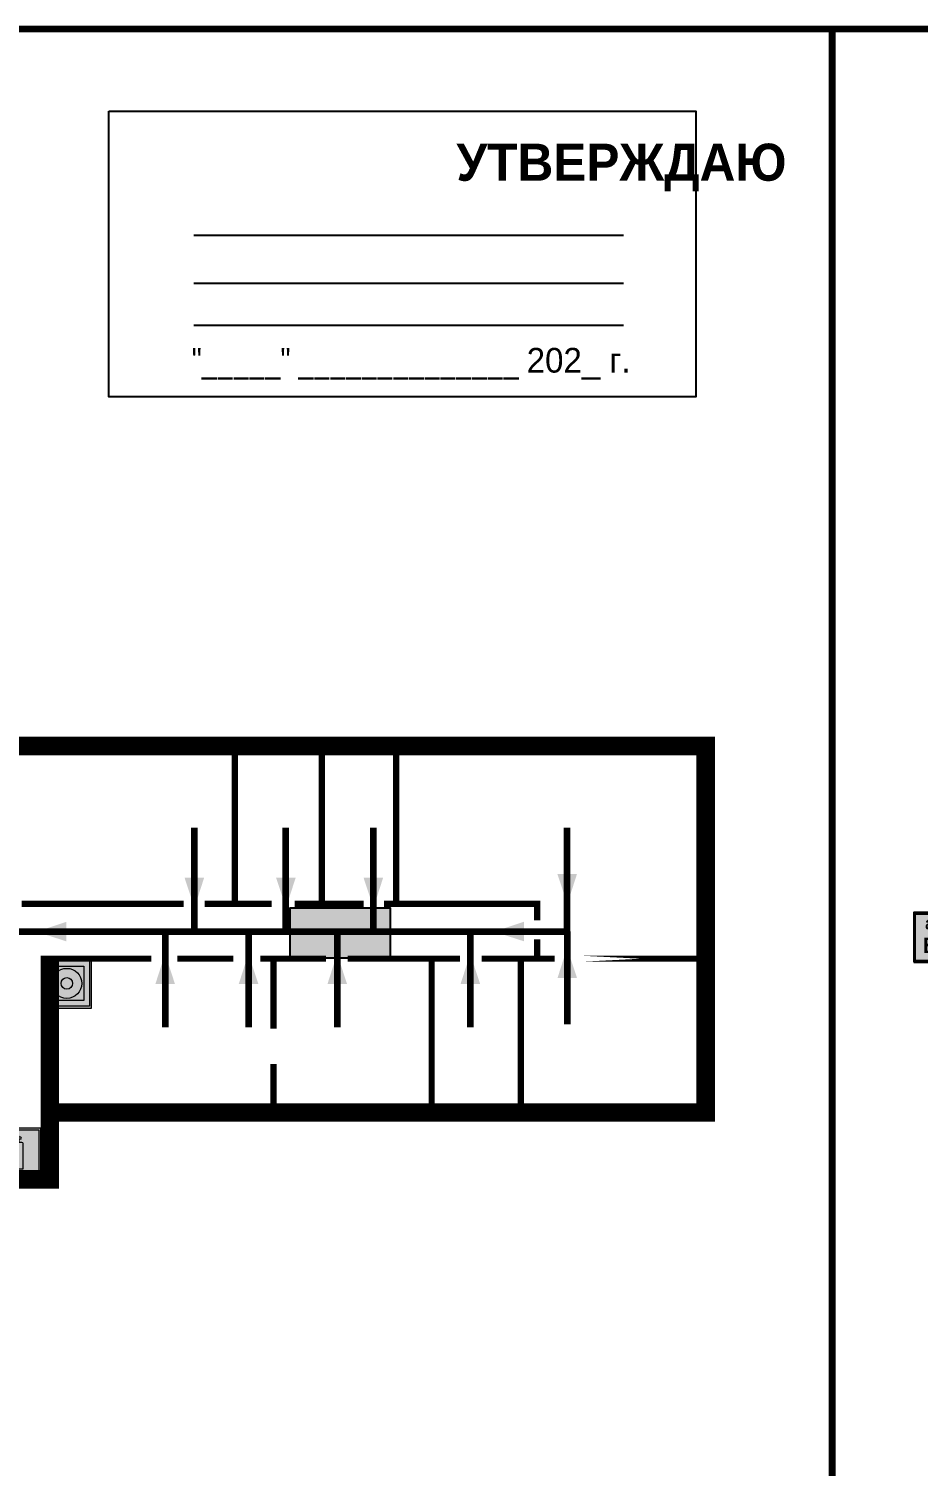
# Model space of a CAD drawing. Header units: millimetres. Extents: x 13810 to 67229, y 12374 to 21950.
# Drawn here: x 22385.7 to 22529.7, y 19640.5 to 19873.2 of the extents above; entities that cross this region are included whole.
import ezdxf

# ---------------------------------------------------------------- set-up
doc = ezdxf.new("R2010")
doc.units = ezdxf.units.MM
doc.layers.add('План_Штампы', color=7, linetype='Continuous')
doc.styles.add('обычный', font='arial.ttf')

# ---------------------------------------------------------------- blocks, each defined once
blk = doc.blocks.new('A$C54414219')
at = {"true_color": 0xffffff}
h = blk.add_hatch(color=7, dxfattribs=at)
h.paths.add_polyline_path([(2.39, -9.45), (2.39, -18.3), (11.23, -18.3), (11.23, -9.45)], flags=0)
h.paths.add_polyline_path([(10.71, -13.87, -1), (2.92, -13.87, -1)], flags=0)
h.paths.add_polyline_path([(8.3, -13.87, -1), (5.33, -13.87, -1)], flags=0)
h.paths.add_polyline_path([(0.41, -7.47), (0.41, -20.27), (13.21, -20.27), (13.21, -7.47)])
h.paths.add_polyline_path([(0.92, -19.77), (12.71, -19.77), (12.71, -7.98), (0.92, -7.98)], flags=16)
h.paths.add_polyline_path([(11.23, -9.45), (11.23, -18.3), (2.39, -18.3), (2.39, -9.45)], flags=0)
at = {"lineweight": 5}
h = blk.add_hatch(color=242, dxfattribs=at)
h.paths.add_polyline_path([(12.71, -7.98), (0.92, -7.98), (0.92, -19.77), (12.71, -19.77)])
h.paths.add_polyline_path([(11.23, -18.3), (2.39, -18.3), (2.39, -9.45), (11.23, -9.45)], flags=16)
h.paths.add_polyline_path([(10.71, -13.87, -1), (2.92, -13.87, -1)], flags=0)
h.paths.add_polyline_path([(8.3, -13.87, -1), (5.33, -13.87, -1)], flags=0)
at = {"true_color": 0xffffff}
h = blk.add_hatch(color=7, dxfattribs=at)
h.paths.add_polyline_path([(2.39, -9.45), (2.39, -18.3), (11.23, -18.3), (11.23, -9.45)])
h.paths.add_polyline_path([(10.71, -13.87, -1), (2.92, -13.87, -1)], flags=16)
h.paths.add_polyline_path([(8.3, -13.87, -1), (5.33, -13.87, -1)], flags=0)
at = {"lineweight": 5}
h = blk.add_hatch(color=242, dxfattribs=at)
h.paths.add_polyline_path([(2.92, -13.87, 1), (10.71, -13.87, 1)])
h.paths.add_polyline_path([(8.3, -13.87, -1), (5.33, -13.87, -1)], flags=16)
at = {"color": 242, "lineweight": 5}
for p, q in [((0.41, -20.27), (0.41, -7.47)), ((0.41, -7.47), (13.21, -7.47)), ((0.41, -7.47), (13.21, -7.47)), ((13.21, -20.27), (13.21, -7.47)), ((0.41, -20.27), (13.21, -20.27))]:
    blk.add_line(p, q, dxfattribs=at)
for points in [[(0.92, -7.98), (12.71, -7.98), (12.71, -19.77), (0.92, -19.77)], [(2.39, -9.45), (11.23, -9.45), (11.23, -18.3), (2.39, -18.3)]]:
    blk.add_lwpolyline(points, close=True, dxfattribs=at)
for radius in [3.89, 1.49]:
    blk.add_circle((6.81, -13.87), radius, dxfattribs=at)
blk = doc.blocks.new('A$C3AD82952')
at = {"true_color": 0xf5f5ff}
h = blk.add_hatch(color=7, dxfattribs=at)
h.dxf.hatch_style = 1
h.paths.add_polyline_path([(8.21, 8.73, 0.414214), (7.89, 9.05), (7.22, 9.05), (7.22, 9.92), (7.59, 9.92, 1), (7.57, 10.36), (7.22, 10.36), (7.22, 10.6), (6.43, 10.6), (6.43, 10.36), (6.01, 10.36), (4.74, 9.59), (4.74, 8.69), (4.98, 8.73), (4.98, 9.26), (6.12, 9.91), (6.43, 9.91), (6.43, 9.05), (5.76, 9.05, 0.414214), (5.44, 8.73), (5.44, 2.2), (8.21, 2.2)], flags=0)
h.paths.add_polyline_path([(12.8, 12.8), (0, 12.8), (0, 0), (12.8, 0)])
h.paths.add_polyline_path([(0.51, 12.29), (12.29, 12.29), (12.29, 0.51), (0.51, 0.51)], flags=16)
h.paths.add_polyline_path([(4.74, 9.59), (6.01, 10.36), (6.43, 10.36), (6.43, 10.6), (7.22, 10.6), (7.22, 10.36), (7.59, 10.36, -0.94586), (7.59, 9.92), (7.22, 9.92), (7.22, 9.05), (7.89, 9.05, -0.414214), (8.21, 8.73), (8.21, 2.2), (5.44, 2.2), (5.44, 8.73, -0.414214), (5.76, 9.05), (6.43, 9.05), (6.43, 9.91), (6.12, 9.91), (4.98, 9.26), (4.98, 8.73), (4.74, 8.69)], flags=0)
h = blk.add_hatch(color=242)
h.dxf.hatch_style = 1
h.paths.add_polyline_path([(12.29, 12.29), (0.51, 12.29), (0.51, 0.51), (12.29, 0.51)])
h.paths.add_polyline_path([(4.74, 8.69), (4.74, 9.59), (6.01, 10.36), (6.43, 10.36), (6.43, 10.6), (7.22, 10.6), (7.22, 10.36), (7.59, 10.36, -0.94586), (7.59, 9.92), (7.22, 9.92), (7.22, 9.05), (7.89, 9.05, -0.414214), (8.21, 8.73), (8.21, 2.2), (5.44, 2.2), (5.44, 8.73, -0.414214), (5.76, 9.05), (6.43, 9.05), (6.43, 9.91), (6.12, 9.91), (4.98, 9.26), (4.98, 8.73)], flags=16)
h = blk.add_hatch(color=7, dxfattribs=at)
h.dxf.hatch_style = 1
h.paths.add_polyline_path([(8.21, 8.73, 0.414214), (7.89, 9.05), (7.22, 9.05), (7.22, 9.92), (7.59, 9.92, 1), (7.57, 10.36), (7.22, 10.36), (7.22, 10.6), (6.43, 10.6), (6.43, 10.36), (6.01, 10.36), (4.74, 9.59), (4.74, 8.69), (4.98, 8.73), (4.98, 9.26), (6.12, 9.91), (6.43, 9.91), (6.43, 9.05), (5.76, 9.05, 0.414214), (5.44, 8.73), (5.44, 2.2), (8.21, 2.2)])
at = {"color": 242, "lineweight": 5}
for p, q in [((0, 0), (0, 12.8)), ((0, 12.8), (12.8, 12.8)), ((12.8, 0), (12.8, 12.8)), ((6.01, 10.36), (4.74, 9.59)), ((4.74, 9.59), (4.74, 8.69)), ((4.74, 8.69), (4.98, 8.73)), ((4.98, 9.26), (6.12, 9.91)), ((4.98, 8.73), (4.98, 9.26)), ((5.44, 2.2), (5.44, 8.73)), ((5.76, 9.05), (6.43, 9.05)), ((6.01, 10.36), (6.43, 10.36)), ((6.12, 9.91), (6.43, 9.91)), ((7.22, 10.6), (6.43, 10.6)), ((6.43, 10.6), (6.43, 10.36)), ((6.43, 9.91), (6.43, 9.05)), ((7.22, 10.36), (7.22, 10.6)), ((7.59, 10.36), (7.22, 10.36)), ((7.22, 9.05), (7.22, 9.92)), ((7.59, 9.92), (7.22, 9.92)), ((7.89, 9.05), (7.22, 9.05)), ((8.21, 2.2), (8.21, 8.73)), ((0, 0), (12.8, 0)), ((5.44, 2.2), (8.21, 2.2))]:
    blk.add_line(p, q, dxfattribs=at)
blk.add_lwpolyline([(0.51, 12.29), (12.29, 12.29), (12.29, 0.51), (0.51, 0.51)], close=True, dxfattribs=at)
for centre, radius, start, end in [((5.76, 8.73), 0.32, 90, 180), ((7.58, 10.14), 0.223, 273.1875, 86.8125), ((7.89, 8.73), 0.32, 0, 90)]:
    blk.add_arc(centre, radius, start, end, dxfattribs=at)
blk = doc.blocks.new('A$C32E8229D')
at = {"true_color": 0xffffff}
blk.add_hatch(color=7, dxfattribs=at).paths.add_polyline_path([(0, 0), (0, -8), (16, -8), (16, 0)])
h = blk.add_hatch(color=126)
h.paths.add_polyline_path([(0.2, -0.2), (15.8, -0.2), (15.8, -7.8), (0.2, -7.8)])
h.paths.add_polyline_path([(13.49, -2.05), (12.08, -2.05), (11.37, -2.63, 0.162397), (11.29, -2.84), (11.29, -3.63), (10.35, -3.63), (10.35, -4.05), (11.68, -4.05), (11.68, -3.48), (12.26, -4.28), (11.29, -5.1), (11.29, -6.78), (11.85, -6.78), (11.85, -5.44), (12.8, -4.64), (12.8, -5.94), (14.46, -5.94), (14.46, -5.39), (13.45, -5.39), (13.45, -3.97), (12.46, -2.59), (13.15, -2.59), (13.69, -3.34), (14.18, -3)], flags=16)
h.paths.add_polyline_path([(10.74, -1.82, 1), (11.8, -1.82, 1)], flags=16)
h.paths.add_polyline_path([(9.39, -3.59), (5.99, -3.59), (6.56, -3.03), (5.91, -3.03), (5.1, -3.83), (5.91, -4.64), (6.56, -4.64), (5.99, -4.09), (9.39, -4.09)], flags=16)
h.paths.add_polyline_path([(4.29, -1.08), (1.72, -1.08), (1.72, -6.6), (4.29, -6.6)], flags=16)
at = {"color": 126}
blk.add_lwpolyline([(16, -8), (0, -8), (0, 0), (16, 0)], close=True, dxfattribs=at)
blk = doc.blocks.new('A$C41C009D9')
at = {"true_color": 0xffffff}
blk.add_hatch(color=7, dxfattribs=at).paths.add_polyline_path([(0, 8), (-16, 8), (-16, 0), (0, 0)])
h = blk.add_hatch(color=126)
h.dxf.hatch_style = 1
h.paths.add_polyline_path([(-15.8, 7.8), (-15.8, 0.2), (-0.2, 0.2), (-0.2, 7.8)])
at = {"color": 126}
for points in [[(-16, 0), (0, 0), (0, 8), (-16, 8)], [(-16, 0), (0, 0), (0, 8), (-16, 8)], [(-15.8, 7.8), (-0.2, 7.8), (-0.2, 0.2), (-15.8, 0.2)]]:
    blk.add_lwpolyline(points, close=True, dxfattribs=at)
at = {"color": 7, "true_color": 0xffffff, "insert": (-15.8, 7.3), "char_height": 2.5, "width": 15.5999, "attachment_point": 1, "style": 'обычный'}
blk.add_mtext('\\pi1.6133;{\\fArial|b1|i0|c204|p34;\\H0.8x;\\W0.8;аварийный\\H1.25x;\\W1;\\P\\pi1.2327;ВЫХОД}', dxfattribs=at)

msp = doc.modelspace()

# ---------------------------------------------------------------- linework, layer by layer
at = {"color": 2, "lineweight": 100}
for points in [[(21915.78, 19873.18), (22515.78, 19873.18), (22515.78, 19478.18), (21915.78, 19478.18)], [(22515.78, 19873.18), (23115.78, 19873.18), (23115.78, 19478.18), (22515.78, 19478.18)]]:
    msp.add_lwpolyline(points, close=True, dxfattribs=at)
msp.add_lwpolyline([(22398.72, 19859.83), (22493.72, 19859.83), (22493.72, 19813.62), (22398.72, 19813.62)], close=True)
for points in [[(22412.47, 19839.78), (22482, 19839.78)], [(22412.47, 19832.02), (22482, 19832.02)], [(22412.47, 19825.23), (22482, 19825.23)]]:
    msp.add_lwpolyline(points)
at = {"lineweight": 100}
for points, const_width in [([(22377.54, 19729.26), (22377.54, 19757.11), (22495.3, 19757.11), (22495.3, 19729.38)], 3), ([(22419.09, 19731.55), (22419.09, 19756.46)], 1), ([(22433.16, 19731.55), (22433.16, 19756.46)], 1), ([(22445.2, 19731.55), (22445.2, 19756.46)], 1), ([(22495.3, 19731.74), (22495.3, 19697.78), (22389.14, 19697.78), (22389.14, 19686.95), (22377.57, 19686.95), (22377.57, 19645.98), (22065.34, 19645.98), (22065.34, 19686.8), (22050.02, 19686.8), (22050.02, 19698.41), (21943.35, 19698.41), (21943.35, 19724.58)], 3), ([(22384.57, 19731.55), (22400.2, 19731.55)], 1), ([(22400.2, 19731.55), (22410.81, 19731.55)], 1), ([(22414.19, 19731.55), (22425.05, 19731.55)], 1), ([(22428.75, 19731.55), (22439.94, 19731.55)], 1), ([(22443.23, 19731.55), (22452.86, 19731.55)], 1), ([(22451.81, 19731.55), (22468.03, 19731.55), (22468.03, 19732.05)], 1), ([(22468.03, 19732.05), (22468.03, 19728.87)], 1), ([(22389.14, 19697.78), (22389.14, 19722.68)], 3), ([(22468.03, 19725.79), (22468.03, 19722.67), (22470.86, 19722.67)], 1), ([(22405.56, 19722.67), (22387.64, 19722.67)], 1), ([(22409.8, 19722.67), (22418.85, 19722.67)], 1), ([(22433.85, 19722.67), (22423.24, 19722.67)], 1), ([(22425.36, 19722.67), (22425.36, 19711.34)], 1), ([(22455.51, 19722.67), (22437.35, 19722.67)], 1), ([(22450.95, 19722.67), (22450.95, 19697.65)], 1), ([(22470.86, 19722.67), (22459.05, 19722.67)], 1), ([(22465.37, 19722.67), (22465.37, 19697.65)], 1), ([(22425.36, 19705.64), (22425.36, 19697.65)], 1)]:
    msp.add_lwpolyline(points, dxfattribs=dict(at, const_width=const_width))
at = {"color": 126, "lineweight": 100, "true_color": 0x008754}
for points in [[(22412.55, 19727.06), (22412.55, 19743.84)], [(22427.36, 19727.06), (22427.36, 19743.84)], [(22441.52, 19727.06), (22441.52, 19743.84)], [(22472.87, 19727.06), (22472.87, 19743.84)], [(22382.92, 19727.06), (22472.87, 19727.06)], [(22407.8, 19727.06), (22407.8, 19711.58)], [(22421.29, 19727.06), (22421.29, 19711.58)], [(22435.65, 19727.06), (22435.65, 19711.58)], [(22457.19, 19727.06), (22457.19, 19711.58)], [(22472.87, 19727.06), (22472.87, 19712.09)]]:
    msp.add_lwpolyline(points, dxfattribs=at)
at = {"lineweight": 100, "const_width": 1}
msp.add_lwpolyline([(22474.94, 19722.67), (22494.63, 19722.67)], close=True, dxfattribs=at)
at = {"layer": 'План_Штампы', "color": 126, "true_color": 0x008754}
for points in [[(22410.96, 19735.77), (22414.12, 19735.77), (22412.56, 19730.92)], [(22425.77, 19735.77), (22428.93, 19735.77), (22427.37, 19730.92)], [(22439.93, 19735.77), (22443.09, 19735.77), (22441.53, 19730.92)], [(22471.3, 19736.38), (22474.46, 19736.37), (22472.9, 19731.52)], [(22465.89, 19728.65), (22465.89, 19725.49), (22461.04, 19727.05)], [(22391.83, 19728.64), (22391.83, 19725.48), (22386.98, 19727.04)], [(22474.47, 19719.54), (22471.31, 19719.54), (22472.87, 19724.39)], [(22409.4, 19718.59), (22406.24, 19718.6), (22407.8, 19723.45)], [(22422.89, 19718.59), (22419.73, 19718.6), (22421.29, 19723.45)], [(22437.25, 19718.59), (22434.09, 19718.6), (22435.65, 19723.45)], [(22458.79, 19718.59), (22455.63, 19718.6), (22457.19, 19723.45)]]:
    msp.add_solid(points, dxfattribs=at)

# ---------------------------------------------------------------- block references
msp.add_blockref('A$C41C009D9', (22545, 19722.13))
at = {"xscale": 0.625, "yscale": 0.625, "zscale": 0.625}
for name, p in [('A$C54414219', (22387.64, 19727.35)), ('A$C3AD82952', (22379.69, 19687.29))]:
    msp.add_blockref(name, p, dxfattribs=at)
at = {"layer": 'План_Штампы', "color": 126, "true_color": 0x008754, "xscale": 1.012510887696, "yscale": 1.012510887696, "zscale": 1.012510887696, "rotation": 359.9978653237144}
msp.add_blockref('A$C32E8229D', (22428.05, 19730.88), dxfattribs=at)

# ---------------------------------------------------------------- texts
at = {"lineweight": 0, "attachment_point": 5, "style": 'обычный'}
for s, insert, char_height, width in [('\\pi-18,l18,t18;{\\fProxima Nova Rg|b1|i0|c204|p2;УТВЕРЖДАЮ\\H1.1997x; }', (22481.66, 19850.71), 6, 126.6484), ('{\\fArial Narrow|b0|i0|c204|p34;"_____" ______________ \\fProxima Nova Rg|b0|i0|c204|p2;202_ г. }', (22447.63, 19818.95), 4, 78.6503)]:
    msp.add_mtext(s, dxfattribs=dict(at, insert=insert, char_height=char_height, width=width))

doc.saveas('drawing.dxf')
